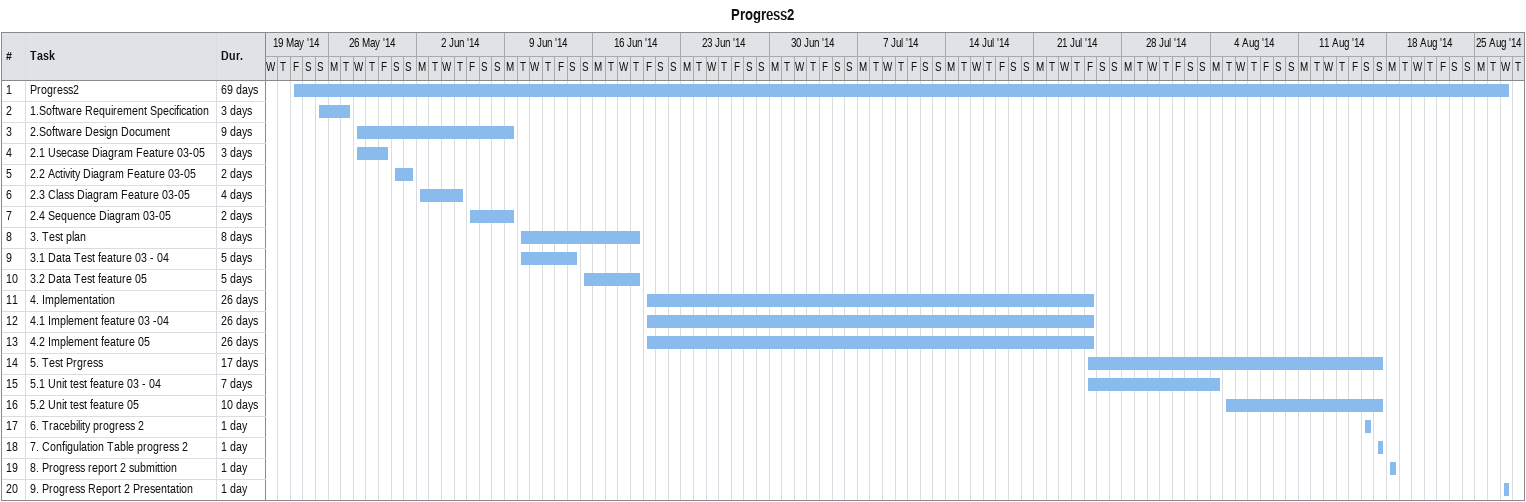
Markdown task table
Progress2

| ID | Task | Duration | Start | Finish |
|---|---|---|---|---|
| 1 | Progress2 | 69d | 2014-05-23 | 2014-08-27 |
| 2 | 1.Software Requirement Specification | 3d | 2014-05-25 | 2014-05-27 |
| 3 | 2.Software Design Document | 9d | 2014-05-28 | 2014-06-09 |
| 4 | 2.1 Usecase Diagram Feature 03-05 | 3d | 2014-05-28 | 2014-05-30 |
| 5 | 2.2 Activity Diagram Feature 03-05 | 2d | 2014-05-31 | 2014-06-01 |
| 6 | 2.3 Class Diagram Feature 03-05 | 4d | 2014-06-02 | 2014-06-05 |
| 7 | 2.4 Sequence Diagram 03-05 | 2d | 2014-06-06 | 2014-06-09 |
| 8 | 3. Test plan | 8d | 2014-06-10 | 2014-06-19 |
| 9 | 3.1 Data Test feature 03 - 04 | 5d | 2014-06-10 | 2014-06-14 |
| 10 | 3.2 Data Test feature 05 | 5d | 2014-06-15 | 2014-06-19 |
| 11 | 4. Implementation | 26d | 2014-06-20 | 2014-07-25 |
| 12 | 4.1 Implement feature 03 -04 | 26d | 2014-06-20 | 2014-07-25 |
| 13 | 4.2 Implement feature 05 | 26d | 2014-06-20 | 2014-07-25 |
| 14 | 5. Test Prgress | 17d | 2014-07-25 | 2014-08-17 |
| 15 | 5.1 Unit test feature 03 - 04 | 7d | 2014-07-25 | 2014-08-04 |
| 16 | 5.2 Unit test feature 05 | 10d | 2014-08-05 | 2014-08-17 |
| 17 | 6. Tracebility progress 2 | 1d | 2014-08-16 | 2014-08-16 |
| 18 | 7. Configulation Table progress 2 | 1d | 2014-08-17 | 2014-08-17 |
| 19 | 8. Progress report 2 submittion | 1d | 2014-08-18 | 2014-08-18 |
| 20 | 9. Progress Report 2 Presentation | 1d | 2014-08-27 | 2014-08-27 |
